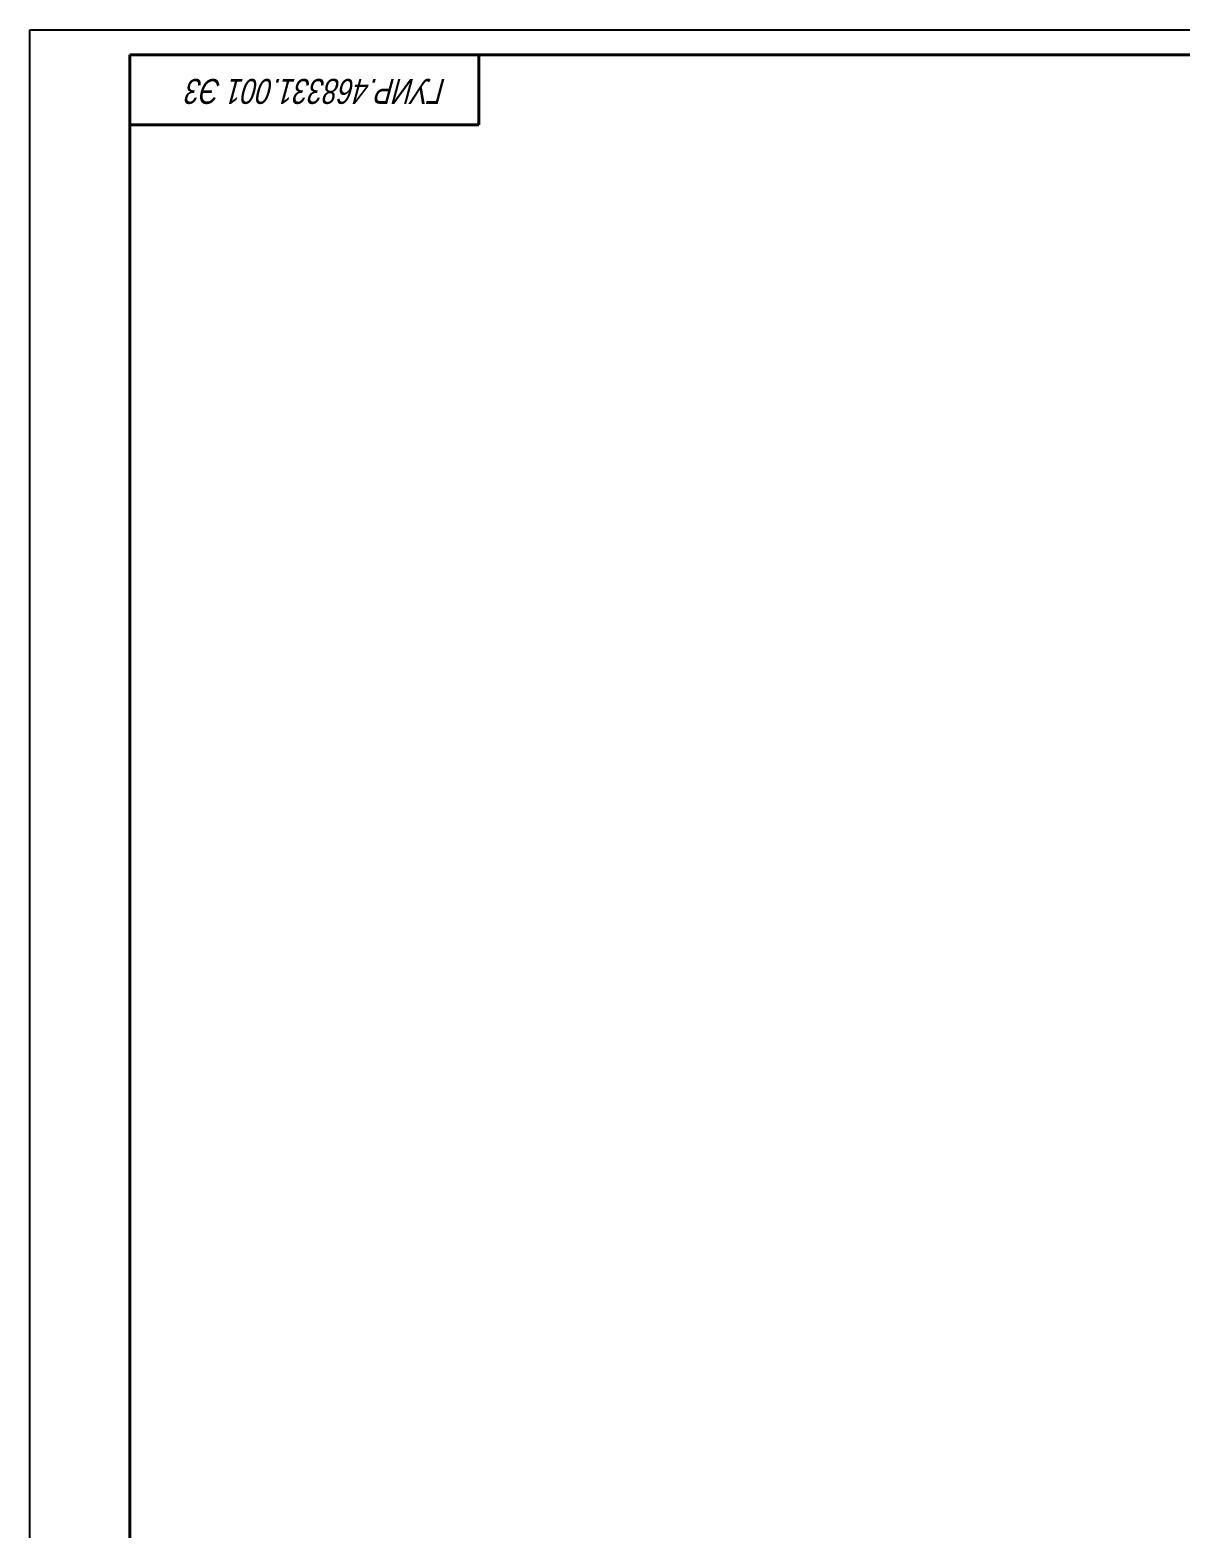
# Model space of a CAD drawing. Header units: millimetres. Extents: x 0 to 9139, y -367 to 2333.
# Drawn here: x 3769 to 3999.5, y 1613.6 to 1914 of the extents above; entities that cross this region are included whole.
import ezdxf

# ---------------------------------------------------------------- set-up
doc = ezdxf.new("R2010")
doc.units = ezdxf.units.MM
doc.header["$LTSCALE"] = 0.5
doc.layers.get('0').update_dxf_attribs({"lineweight": 60})
doc.layers.add('KONTUR', color=7, linetype='Continuous')
doc.layers.add('Основная', color=7, linetype='Continuous', lineweight=40)
doc.styles.get("Standard").update_dxf_attribs({"font": 'isocpeui.ttf', "width": 0.9})

msp = doc.modelspace()

# ---------------------------------------------------------------- linework, layer by layer
at = {"layer": 'KONTUR'}
for p, q in [((3768.966253069862, 1319.982360510306), (3768.966253069863, 1913.982360510306)), ((3768.966253069863, 1913.982360510306), (4609.966253069863, 1913.982360510306))]:
    msp.add_line(p, q, dxfattribs=at)
at = {"layer": 'Основная'}
for p, q in [((3788.966253069862, 1364.982360510306), (3788.966253069863, 1908.982360510306)), ((4604.966253069863, 1908.982360510306), (3788.966253069863, 1908.982360510306)), ((3858.966253069863, 1894.982360510306), (3858.966253069863, 1908.982360510306)), ((3858.966253069863, 1894.982360510306), (3788.966253069863, 1894.982360510306))]:
    msp.add_line(p, q, dxfattribs=at)

# ---------------------------------------------------------------- texts
at = {"color": 0, "insert": (3852.489477180885, 1899.165587608239), "char_height": 5, "attachment_point": 1, "rotation": 180}
msp.add_mtext_dynamic_manual_height_columns('{\\Fstandarteskd|c204;\\Q15;\\W0.8;\\C256;ГУИР.468331.001 Э\\Fstandarteskd|c0;3}', width=88.79746348390245, gutter_width=50, heights=[0], dxfattribs=at)

doc.saveas('drawing.dxf')
